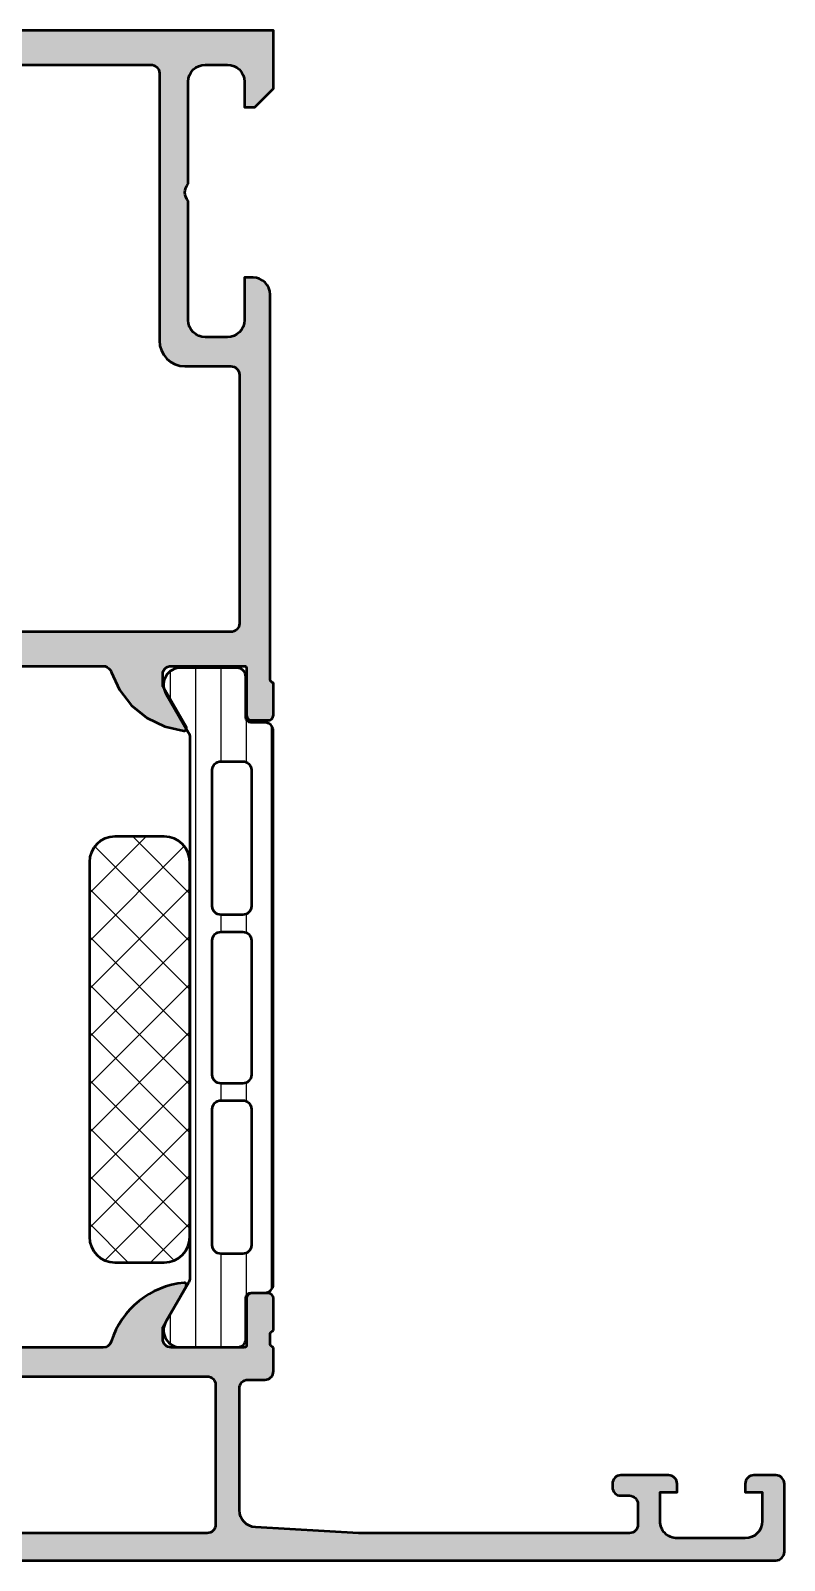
# Model space of a CAD drawing. Extents: x 0 to 94, y 0 to 89.8.
# Drawn here: x 49.7 to 94, y 0 to 89.8 of the extents above; entities that cross this region are included whole.
import ezdxf

# ---------------------------------------------------------------- set-up
doc = ezdxf.new("R2010")
doc.units = 0
for name, color, linetype, lineweight in [('0S-Alu contour', 7, 'Continuous', 50), ('0S-Alu hatch', 252, 'Continuous', 25), ('0S-Plastic contour', 254, 'Continuous', 50), ('0S-Plastic hatch', 253, 'Continuous', 25), ('0S-PT contour', 91, 'Continuous', 50), ('0S-PT hatch', 103, 'Continuous', 25)]:
    doc.layers.add(name, color=color, linetype=linetype, lineweight=lineweight)

# ---------------------------------------------------------------- blocks, each defined once
blk = doc.blocks.new('345230__499C0EAB_F6DE_4C40_AB04_A29BBA3DA29D_')
at = {"layer": '0S-Alu hatch'}
h = blk.add_hatch(color=256, dxfattribs=at)
edge = h.paths.add_edge_path()
edge.add_line((0.5, 0), (93.49998474121092, 0))
edge.add_arc((93.49998838056761, 0.4999963606433101), 0.4999963606565551, 269.999582957409, 360.0004170428646)
edge.add_line((93.99998474121092, 0.5), (93.99998474121092, 4.5))
edge.add_arc((93.49998838056761, 4.500003639356673), 0.4999963606565677, 359.9995829571354, 450.000417042591)
edge.add_line((93.49998474121091, 4.999999999999996), (92.19996643066408, 5))
edge.add_arc((92.19994617572735, 4.50005077034724), 0.4999492300630641, 89.99767871952236, 180.0058184440998)
edge.add_line((91.69999694824217, 4.5), (91.69999694824217, 4))
edge.add_line((91.69999694824217, 4), (92.69999694824219, 4))
edge.add_line((92.69999694824219, 4), (92.69999694824219, 2.300003051757805))
edge.add_ellipse((91.6999537697426, 2.300046230257393), major_axis=(-1.000043179431718, 0), ratio=1, start_angle=90.00247383897192, end_angle=179.9975261609891, ccw=False)
edge.add_line((91.69999694824217, 1.300003051757826), (87.69996643066409, 1.300003051757812))
edge.add_ellipse((87.69994969853455, 2.299955803026494), major_axis=(-0.9999527514086709, 0), ratio=1, start_angle=-0.002707280691993219, end_angle=90.0009587257025, ccw=False)
edge.add_line((86.69999694824217, 2.300003051757818), (86.69999694824217, 4))
edge.add_line((86.69999694824217, 4), (87.69999694824219, 4))
edge.add_line((87.69999694824219, 4), (87.69999694824219, 4.5))
edge.add_arc((87.19994821246819, 4.499951264226006), 0.5000487381489312, 0.0055841639549441, 89.99441583599489)
edge.add_line((87.19999694824217, 4.999999999999993), (84.39997863769533, 5))
edge.add_arc((84.39996483771063, 4.500013799984685), 0.4999862002057592, 89.99841859459399, 180.0015814054484)
edge.add_line((83.89997863769531, 4.5), (83.89997863769531, 4.300003051757812))
edge.add_arc((84.39996575611912, 4.29999017018163), 0.4999871185897568, 179.9985238419079, 270.0014761579276)
edge.add_line((84.39997863769533, 3.800003051757813), (84.89997863769531, 3.800003051757812))
edge.add_ellipse((84.8999758968277, 3.300000310890197), major_axis=(-0.5000027408751279, 0), ratio=1, start_angle=180.0003140784808, end_angle=269.99968592142864, ccw=False)
edge.add_line((85.39997863769533, 3.300003051757811), (85.39997863769531, 2.099998474121106))
edge.add_ellipse((84.89998227705195, 2.099994834764457), major_axis=(-0.4999963606566104, 0), ratio=1, start_angle=89.9995829574155, end_angle=180.0004170428646, ccw=False)
edge.add_line((84.89997863769533, 1.599998474121092), (68.9999771118164, 1.599998474121093))
edge.add_line((68.9999771118164, 1.599998474121093), (62.94294357299803, 1.94611358642578))
edge.add_ellipse((62.99997159810111, 2.944476820800779), major_axis=(-0.9999906716559248, 0), ratio=1, start_angle=-0.0006706298242988851, end_angle=86.73073064798831, ccw=False)
edge.add_line((61.9999809265137, 2.944488525390637), (61.99998092651366, 10.09999847412108))
edge.add_ellipse((62.49998092651367, 10.09999847412108), major_axis=(-0.5000000000000071, 0), ratio=1, start_angle=270, end_angle=360, ccw=False)
edge.add_line((62.49998092651367, 10.59999847412108), (63.49998092651366, 10.59999847412109))
edge.add_arc((63.49998092651367, 11.09999847412109), 0.5000000000000018, 269.9999999999992, 360)
edge.add_line((63.99998092651367, 11.09999847412109), (63.99998092651367, 12.50000000000002))
edge.add_ellipse((64.07881737305671, 12.76752059199315), major_axis=(-0.2788950563274426, 0), ratio=1, start_angle=-1.1645893740953284, end_angle=73.58012358050979, ccw=False)
edge.add_line((63.79997992651365, 12.77318899999152), (63.79997992651366, 13.22678299999149))
edge.add_ellipse((64.07884802215683, 13.23244365946856), major_axis=(-0.2789255417371506, 0), ratio=1, start_angle=-73.57540544464342, end_angle=1.162870072887472, ccw=False)
edge.add_line((63.99998092651365, 13.49998699999149), (63.99998092651366, 15.37999800000002))
edge.add_arc((63.69998092651366, 15.37999800000002), 0.3000000000000043, 0, 90)
edge.add_line((63.69998092651366, 15.67999800000002), (62.72000660747088, 15.67999800000002))
edge.add_arc((62.72000660747088, 15.37999800000001), 0.3000000000000114, 90, 180)
edge.add_line((62.42000660747087, 15.37999800000001), (62.42000660747087, 12.62000000000002))
edge.add_ellipse((62.30000660747084, 12.62000000000002), major_axis=(-0.120000000000033, 0), ratio=1, start_angle=90.00000000000341, end_angle=180, ccw=False)
edge.add_line((62.30000660747084, 12.49999999999999), (57.99998092651367, 12.49999999999999))
edge.add_ellipse((57.99998092651367, 12.99999999999998), major_axis=(-0.4999999999999894, 0), ratio=1, start_angle=0, end_angle=89.9999999999992, ccw=False)
edge.add_line((57.49998092651368, 12.99999999999998), (57.49998092651368, 13.70000000000002))
edge.add_line((57.49998092651368, 13.70000000000002), (58.88147638413602, 16.09282032302754))
edge.add_arc((58.76186114186537, 16.1618802153517), 0.1381197846483009, 329.9999999999977, 455.6225775507892)
edge.add_arc((59.23820416768751, 11.32339113815217), 5.000000000000026, 95.62257755079384, 162.2515836439299)
edge.add_ellipse((53.9999809265137, 12.99999999999996), major_axis=(-0.4999999999999658, 0), ratio=1, start_angle=90.0000000000008, end_angle=162.2515836439312, ccw=False)
edge.add_line((53.99998092651371, 12.5), (39.99999809265137, 12.49999999999999))
edge.add_ellipse((39.99999809265145, 13.00000000000007), major_axis=(-0.5000000000000782, 0), ratio=1, start_angle=17.74841635606151, end_angle=89.99999999999102, ccw=False)
edge.add_arc((34.76177485147764, 11.32339113815226), 4.999999999999928, 17.74841635607091, 84.37742244920712)
edge.add_arc((35.23811787729967, 16.1618802153517), 0.1381197846482954, 84.37742244920489, 209.9999999999984)
edge.add_line((35.11850263502901, 16.09282032302756), (36.49999809265136, 13.70000000000002))
edge.add_line((36.49999809265136, 13.70000000000002), (36.49999809265137, 12.99999999999999))
edge.add_ellipse((35.99999809265137, 12.99999999999999), major_axis=(-0.5, 0), ratio=1, start_angle=90.0000000000008, end_angle=180, ccw=False)
edge.add_line((35.99999809265137, 12.49999999999999), (31.69997241169417, 12.49999999999999))
edge.add_ellipse((31.69997241169417, 12.62), major_axis=(-0.1200000000000045, 0), ratio=1, start_angle=0, end_angle=90, ccw=False)
edge.add_line((31.57997241169416, 12.62), (31.57997241169416, 15.37999799999999))
edge.add_arc((31.27997241169416, 15.37999799999999), 0.3000000000000078, 0, 90.00000000000067)
edge.add_line((31.27997241169415, 15.679998), (30.29999809265137, 15.67999799999999))
edge.add_arc((30.29999809265137, 15.37999799999999), 0.2999999999999971, 90, 180)
edge.add_line((29.99999809265137, 15.37999799999999), (29.99999809265137, 13.49998699999148))
edge.add_ellipse((29.92113099700821, 13.23244365946854), major_axis=(-0.2789255417371511, 0), ratio=1, start_angle=178.8371299271133, end_angle=253.57540544464518, ccw=False)
edge.add_line((30.19999909265138, 13.22678299999148), (30.19999909265137, 12.77318899999148))
edge.add_ellipse((29.92116164610834, 12.7675205919931), major_axis=(-0.27889505632742, 0), ratio=1, start_angle=106.4198764194916, end_angle=181.1645893740976, ccw=False)
edge.add_line((29.99999809265137, 12.5), (29.99999809265137, 11.09999847412109))
edge.add_arc((30.49999809265138, 11.09999847412109), 0.5, 180, 270)
edge.add_line((30.49999809265138, 10.59999847412109), (31.49999809265137, 10.59999847412109))
edge.add_ellipse((31.49999809265137, 10.09999847412109), major_axis=(-0.5000000000000018, 0), ratio=1, start_angle=180, end_angle=270, ccw=False)
edge.add_line((31.99999809265137, 10.09999847412109), (31.99999809265137, 2.944488525390625))
edge.add_ellipse((31.00000742106394, 2.944476820800786), major_axis=(-0.9999906716559287, 0), ratio=1, start_angle=93.26926935200993, end_angle=180.0006706298244, ccw=False)
edge.add_line((31.05703544616699, 1.94611358642578), (25, 1.599998474121093))
edge.add_line((25, 1.599998474121093), (9.100006103515621, 1.599998474121093))
edge.add_ellipse((9.100002464158987, 2.099994834764455), major_axis=(-0.4999963606566064, 0), ratio=1, start_angle=-0.000417042864683026, end_angle=90.0004170425861, ccw=False)
edge.add_line((8.600006103515625, 2.099998474121095), (8.600006103515625, 3.300003051757812))
edge.add_ellipse((9.100008844383236, 3.300000310890203), major_axis=(-0.5000027408751234, 0), ratio=1, start_angle=270.00031407857114, end_angle=359.99968592151924, ccw=False)
edge.add_line((9.100006103515623, 3.800003051757814), (9.600006103515621, 3.800003051757812))
edge.add_arc((9.600018985091804, 4.29999017018163), 0.4999871185897577, 269.9985238420723, 360.0014761580922)
edge.add_line((10.10000610351562, 4.300003051757816), (10.10000610351562, 4.499999999999999))
edge.add_arc((9.600019903500325, 4.500013799984704), 0.4999862002057414, 359.9984185945515, 450.0015814054072)
edge.add_line((9.600006103515629, 5), (6.79998779296875, 5))
edge.add_arc((6.800036528742742, 4.499951264226007), 0.5000487381489375, 90.00558416400727, 179.994415836045)
edge.add_line((6.299987792968749, 4.499999999999999), (6.29998779296875, 4))
edge.add_line((6.29998779296875, 4), (7.29998779296875, 4))
edge.add_line((7.29998779296875, 4), (7.299987792968751, 2.300003051757813))
edge.add_ellipse((6.300035042676397, 2.299955803026451), major_axis=(-0.9999527514086279, 0), ratio=1, start_angle=89.99904127429778, end_angle=180.0027072806921, ccw=False)
edge.add_line((6.300018310546877, 1.300003051757812), (2.29998779296875, 1.300003051757812))
edge.add_ellipse((2.300030971468326, 2.300046230257389), major_axis=(-1.000043179431727, 0), ratio=1, start_angle=0.00247383901108833, end_angle=89.99752616102683, ccw=False)
edge.add_line((1.29998779296875, 2.300003051757812), (1.29998779296875, 4))
edge.add_line((1.29998779296875, 4), (2.29998779296875, 4))
edge.add_line((2.29998779296875, 4), (2.29998779296875, 4.500000000000001))
edge.add_arc((1.80003856548356, 4.500050770347224), 0.4999492300630798, 359.9941815559002, 450.0023212804759)
edge.add_line((1.800018310546875, 5), (0.5000000000000014, 5))
edge.add_arc((0.4999963606433605, 4.500003639356639), 0.4999963606566059, 89.99958295741315, 180.0004170428646)
edge.add_line((-3e-16, 4.5), (0, 0.5))
edge.add_arc((0.4999963606433596, 0.4999963606433596), 0.4999963606566047, 179.9995829571354, 270.0004170425868)
edge = h.paths.add_edge_path()
edge.add_ellipse((33.89999389648437, 2.100006103515625), major_axis=(-0.5, 0), ratio=1, start_angle=0, end_angle=90, ccw=False)
edge.add_line((33.39999389648437, 2.100006103515625), (33.39999389648437, 10.29999542236328))
edge.add_ellipse((33.89999389648437, 10.29999542236328), major_axis=(-0.5, 0), ratio=1, start_angle=270, end_angle=360, ccw=False)
edge.add_line((33.89999389648437, 10.79999542236328), (60.0999870300293, 10.79999542236328))
edge.add_ellipse((60.0999870300293, 10.29999542236328), major_axis=(-0.5, 0), ratio=1, start_angle=180, end_angle=270, ccw=False)
edge.add_line((60.59998703002929, 10.29999542236328), (60.59998703002929, 2.100006103515625))
edge.add_ellipse((60.0999870300293, 2.100006103515625), major_axis=(-0.5, 0), ratio=1, start_angle=90, end_angle=180, ccw=False)
edge.add_line((60.0999870300293, 1.600006103515625), (33.89999389648437, 1.600006103515625))
at = {"layer": '0S-Alu contour', "color": 7}
for points in [[(29.99999809265137, 15.37999799999999), (29.99999809265137, 13.49998699999148)], [(31.27997241169415, 15.679998), (30.29999809265137, 15.67999799999999)], [(31.57997241169416, 12.62), (31.57997241169416, 15.37999799999999)], [(35.11850263502901, 16.09282032302756), (36.49999809265136, 13.70000000000002), (36.49999809265137, 12.99999999999999)], [(57.49998092651368, 12.99999999999998), (57.49998092651368, 13.70000000000002), (58.88147638413602, 16.09282032302754)], [(62.42000660747087, 15.37999800000001), (62.42000660747087, 12.62000000000002)], [(63.69998092651366, 15.67999800000002), (62.72000660747088, 15.67999800000002)], [(63.99998092651365, 13.49998699999149), (63.99998092651366, 15.37999800000002)], [(30.19999909265138, 13.22678299999148), (30.19999909265137, 12.77318899999148)], [(63.79997992651365, 12.77318899999152), (63.79997992651366, 13.22678299999149)], [(29.99999809265137, 12.5), (29.99999809265137, 11.09999847412109)], [(35.99999809265137, 12.49999999999999), (31.69997241169417, 12.49999999999999)], [(53.99998092651371, 12.5), (39.99999809265137, 12.49999999999999)], [(62.30000660747084, 12.49999999999999), (57.99998092651367, 12.49999999999999)], [(63.99998092651367, 11.09999847412109), (63.99998092651367, 12.50000000000002)], [(33.89999389648437, 10.79999542236328), (60.0999870300293, 10.79999542236328)], [(30.49999809265138, 10.59999847412109), (31.49999809265137, 10.59999847412109)], [(31.99999809265137, 10.09999847412109), (31.99999809265137, 2.944488525390625)], [(33.39999389648437, 2.100006103515625), (33.39999389648437, 10.29999542236328)], [(60.59998703002929, 10.29999542236328), (60.59998703002929, 2.100006103515625)], [(61.9999809265137, 2.944488525390637), (61.99998092651366, 10.09999847412108)], [(62.49998092651367, 10.59999847412108), (63.49998092651366, 10.59999847412109)], [(-3e-16, 4.5), (0, 0.5)], [(1.800018310546875, 5), (0.5000000000000014, 5)], [(1.29998779296875, 2.300003051757812), (1.29998779296875, 4), (2.29998779296875, 4), (2.29998779296875, 4.500000000000001)], [(6.299987792968749, 4.499999999999999), (6.29998779296875, 4), (7.29998779296875, 4), (7.299987792968751, 2.300003051757813)], [(9.600006103515629, 5), (6.79998779296875, 5)], [(10.10000610351562, 4.300003051757816), (10.10000610351562, 4.499999999999999)], [(83.89997863769531, 4.5), (83.89997863769531, 4.300003051757812)], [(87.19999694824217, 4.999999999999993), (84.39997863769533, 5)], [(86.69999694824217, 2.300003051757818), (86.69999694824217, 4), (87.69999694824219, 4), (87.69999694824219, 4.5)], [(91.69999694824217, 4.5), (91.69999694824217, 4), (92.69999694824219, 4), (92.69999694824219, 2.300003051757805)], [(93.49998474121091, 4.999999999999996), (92.19996643066408, 5)], [(93.99998474121092, 0.5), (93.99998474121092, 4.5)], [(9.100006103515623, 3.800003051757814), (9.600006103515621, 3.800003051757812)], [(84.39997863769533, 3.800003051757813), (84.89997863769531, 3.800003051757812)], [(8.600006103515625, 2.099998474121095), (8.600006103515625, 3.300003051757812)], [(85.39997863769533, 3.300003051757811), (85.39997863769531, 2.099998474121106)], [(31.05703544616699, 1.94611358642578), (25, 1.599998474121093), (9.100006103515621, 1.599998474121093)], [(84.89997863769533, 1.599998474121092), (68.9999771118164, 1.599998474121093), (62.94294357299803, 1.94611358642578)], [(6.300018310546877, 1.300003051757812), (2.29998779296875, 1.300003051757812)], [(60.0999870300293, 1.600006103515625), (33.89999389648437, 1.600006103515625)], [(91.69999694824217, 1.300003051757826), (87.69996643066409, 1.300003051757812)], [(0.5, 0), (93.49998474121092, 0)]]:
    blk.add_lwpolyline(points, dxfattribs=at)
for centre, radius, start, end in [((35.23811787729967, 16.1618802153517), 0.1381197846482954, 84.37742244920489, 209.9999999999984), ((34.76177485147764, 11.32339113815226), 4.999999999999928, 17.74841635607091, 84.37742244920712), ((59.23820416768751, 11.32339113815217), 5.000000000000026, 95.62257755079384, 162.2515836439299), ((58.76186114186537, 16.1618802153517), 0.1381197846483009, 329.9999999999977, 95.62257755078927), ((30.29999809265137, 15.37999799999999), 0.2999999999999971, 90, 180), ((31.27997241169416, 15.37999799999999), 0.3000000000000078, 0, 90.00000000000067), ((62.72000660747088, 15.37999800000001), 0.3000000000000114, 90, 180), ((63.69998092651366, 15.37999800000002), 0.3000000000000043, 0, 90), ((30.49999809265138, 11.09999847412109), 0.5, 180, 270), ((63.49998092651367, 11.09999847412109), 0.5000000000000018, 269.9999999999992, 0), ((0.4999963606433605, 4.500003639356639), 0.4999963606566059, 89.99958295741315, 180.0004170428646), ((1.80003856548356, 4.500050770347224), 0.4999492300630798, 359.9941815559002, 90.0023212804759), ((6.800036528742742, 4.499951264226007), 0.5000487381489375, 90.00558416400727, 179.994415836045), ((9.600019903500325, 4.500013799984704), 0.4999862002057414, 359.9984185945515, 90.00158140540722), ((84.39996483771063, 4.500013799984685), 0.4999862002057592, 89.99841859459399, 180.0015814054484), ((87.19994821246819, 4.499951264226006), 0.5000487381489312, 0.0055841639549441, 89.99441583599489), ((92.19994617572735, 4.50005077034724), 0.4999492300630641, 89.99767871952236, 180.0058184440998), ((93.49998838056761, 4.500003639356673), 0.4999963606565677, 359.9995829571354, 90.00041704259102), ((9.600018985091804, 4.29999017018163), 0.4999871185897577, 269.9985238420723, 0.0014761580921441), ((84.39996575611912, 4.29999017018163), 0.4999871185897568, 179.9985238419079, 270.0014761579276), ((0.4999963606433596, 0.4999963606433596), 0.4999963606566047, 179.9995829571354, 270.0004170425868), ((93.49998838056761, 0.4999963606433101), 0.4999963606565551, 269.999582957409, 0.0004170428646345)]:
    blk.add_arc(centre, radius, start, end, dxfattribs=at)
at = {"layer": '0S-Alu contour', "color": 7, "extrusion": (0, 0, -1)}
for centre, radius, start, end in [((-29.92113099700821, 13.23244365946854), 0.2789255417371511, 106.4245945553548, 181.1628700728868), ((-64.07884802215683, 13.23244365946856), 0.2789255417371506, 358.8371299271125, 73.57540544464355), ((-29.92116164610834, 12.7675205919931), 0.27889505632742, 178.8354106259024, 253.5801235805084), ((-31.69997241169417, 12.62), 0.1200000000000045, 270, 0), ((-35.99999809265137, 12.99999999999999), 0.5, 180, 269.9999999999992), ((-39.99999809265145, 13.00000000000007), 0.5000000000000782, 270.000000000009, 342.2515836439385), ((-53.9999809265137, 12.99999999999996), 0.4999999999999658, 197.7484163560689, 269.9999999999992), ((-57.99998092651367, 12.99999999999998), 0.4999999999999894, 270.0000000000008, 0), ((-62.30000660747084, 12.62000000000002), 0.120000000000033, 180, 269.9999999999966), ((-64.07881737305671, 12.76752059199315), 0.2788950563274426, 286.4198764194902, 1.164589374095359), ((-33.89999389648437, 10.29999542236328), 0.5, 0, 90), ((-60.0999870300293, 10.29999542236328), 0.5, 90, 180), ((-31.49999809265137, 10.09999847412109), 0.5000000000000018, 90, 180), ((-62.49998092651367, 10.09999847412108), 0.5000000000000071, 0, 90), ((-9.100008844383236, 3.300000310890203), 0.5000027408751234, 0.0003140784807261, 89.99968592142883), ((-84.8999758968277, 3.300000310890197), 0.5000027408751279, 90.00031407857134, 179.9996859215192), ((-31.00000742106394, 2.944476820800786), 0.9999906716559289, 179.9993293701756, 266.7307306479901), ((-62.99997159810111, 2.944476820800779), 0.9999906716559248, 273.2692693520117, 0.000670629824406), ((-2.300030971468326, 2.300046230257389), 1.000043179431727, 270.0024738389732, 359.9975261609889), ((-6.300035042676397, 2.299955803026451), 0.9999527514086279, 179.9972927193079, 270.0009587257022), ((-9.100002464158987, 2.099994834764455), 0.4999963606566064, 269.9995829574139, 0.0004170428646345), ((-33.89999389648437, 2.100006103515625), 0.5, 270, 0), ((-60.0999870300293, 2.100006103515625), 0.5, 180, 270), ((-84.89998227705195, 2.099994834764457), 0.4999963606566104, 179.9995829571354, 270.0004170425845), ((-87.69994969853455, 2.299955803026494), 0.9999527514086709, 269.9990412742975, 0.002707280692036), ((-91.6999537697426, 2.300046230257393), 1.000043179431718, 180.002473839011, 269.9975261610281)]:
    blk.add_arc(centre, radius, start, end, dxfattribs=at)
blk = doc.blocks.new('430160__ACE05F81_3353_4C4A_BD47_D565F4F37B39_')
at = {"layer": '0S-Alu hatch'}
h = blk.add_hatch(color=256, dxfattribs=at)
edge = h.paths.add_edge_path()
edge.add_line((29.9999898033823, 89.80000000000003), (29.9999898033823, 86.39999999998673))
edge.add_line((29.9999898033823, 86.39999999998673), (31.09998980338221, 85.29999999998682))
edge.add_line((31.09998980338221, 85.29999999998682), (31.69998980338212, 85.29999999998682))
edge.add_line((31.69998980338212, 85.29999999998682), (31.69998980338212, 86.79999999998682))
edge.add_ellipse((32.69998980338212, 86.79999999998682), major_axis=(-1, 0), ratio=1, start_angle=270, end_angle=360, ccw=False)
edge.add_line((32.69998980338212, 87.79999999998682), (33.99998980338207, 87.79999999998682))
edge.add_ellipse((33.9999898033822, 86.79999999998671), major_axis=(-1.000000000000113, 0), ratio=1, start_angle=180, end_angle=270.00000000000693, ccw=False)
edge.add_line((34.99998980338231, 86.79999999998671), (34.9999898033823, 80.79999999998682))
edge.add_ellipse((34.47498980338234, 80.29999999998682), major_axis=(-0.7249999999999682, 0), ratio=1, start_angle=136.3971810272941, end_angle=223.602818972706, ccw=False)
edge.add_line((34.9999898033823, 79.79999999998682), (34.9999898033823, 72.79999999998682))
edge.add_ellipse((33.99998980338231, 72.79999999998682), major_axis=(-0.9999999999999928, 0), ratio=1, start_angle=89.9999999999996, end_angle=180, ccw=False)
edge.add_line((33.9999898033823, 71.79999999998682), (32.69998980338212, 71.7999999999866))
edge.add_ellipse((32.69998980338223, 72.79999999998671), major_axis=(-1.000000000000113, 0), ratio=1, start_angle=0, end_angle=89.99999999999352, ccw=False)
edge.add_line((31.69998980338212, 72.79999999998671), (31.69998980338212, 75.29999999998682))
edge.add_line((31.69998980338212, 75.29999999998682), (31.19998980338212, 75.29999999998682))
edge.add_arc((31.19998980338211, 74.29999999998682), 1, 89.9999999999998, 180)
edge.add_line((30.19998980338212, 74.29999999998682), (30.1999862243488, 51.77356178376705))
edge.add_line((30.1999862243488, 51.77356178376705), (30.19200994222276, 51.70143998374443))
edge.add_line((30.19200994222276, 51.70143998374443), (30.16570071954609, 51.63381602410756))
edge.add_line((30.16570071954609, 51.63381602410756), (30.12283906569818, 51.57526644046584))
edge.add_line((30.12283906569818, 51.57526644046584), (30.06632569643832, 51.52975364874897))
edge.add_line((30.06632569643832, 51.52975364874897), (29.99998522434887, 51.50035778376697))
edge.add_line((29.99998522434887, 51.50035778376697), (29.99998522434864, 49.62034678375973))
edge.add_line((29.99998522434864, 49.62034678375973), (30.00750685069422, 49.55359050357175))
edge.add_line((30.00750685069422, 49.55359050357175), (30.02969456397775, 49.4901816620227))
edge.add_line((30.02969456397775, 49.4901816620227), (30.06543577960818, 49.43329984320008))
edge.add_line((30.06543577960818, 49.43329984320008), (30.11293828379147, 49.38579733901727))
edge.add_line((30.11293828379147, 49.38579733901727), (30.1698201026127, 49.35005612338774))
edge.add_line((30.1698201026127, 49.35005612338774), (30.23322894416358, 49.32786841010329))
edge.add_line((30.23322894416358, 49.32786841010329), (30.29998522434968, 49.32034678375796))
edge.add_line((30.29998522434968, 49.32034678375796), (31.27995954339257, 49.32034678375841))
edge.add_line((31.27995954339257, 49.32034678375841), (31.35760525692199, 49.33056903587115))
edge.add_line((31.35760525692199, 49.33056903587115), (31.42995954339133, 49.36053916262246))
edge.add_line((31.42995954339133, 49.36053916262246), (31.49209157774728, 49.40821474940186))
edge.add_line((31.49209157774728, 49.40821474940186), (31.53976716452624, 49.47034678375759))
edge.add_line((31.53976716452624, 49.47034678375759), (31.56973729127801, 49.54270107022786))
edge.add_line((31.56973729127801, 49.54270107022786), (31.57995954339165, 49.6203467837586))
edge.add_line((31.57995954339165, 49.6203467837586), (31.57995954339165, 52.38034478375791))
edge.add_line((31.57995954339165, 52.38034478375791), (31.58404922953562, 52.41140131638213))
edge.add_line((31.58404922953562, 52.41140131638213), (31.59603684493847, 52.44034144126772))
edge.add_line((31.59603684493847, 52.44034144126772), (31.61510561212096, 52.46519331985929))
edge.add_line((31.61510561212096, 52.46519331985929), (31.63995627855937, 52.48426366670903))
edge.add_line((31.63995627855937, 52.48426366670903), (31.66889564139524, 52.49625312166178))
edge.add_line((31.66889564139524, 52.49625312166178), (31.69995191399745, 52.50034478190105))
edge.add_line((31.69995191399745, 52.50034478190105), (35.9999699668986, 52.50034478375802))
edge.add_line((35.9999699668986, 52.50034478375802), (36.11123354408527, 52.48781440719815))
edge.add_line((36.11123354408527, 52.48781440719815), (36.21691867576762, 52.45083810551252))
edge.add_line((36.21691867576762, 52.45083810551252), (36.31172515039339, 52.39127027598901))
edge.add_line((36.31172515039339, 52.39127027598901), (36.3908983315803, 52.31209830288028))
edge.add_line((36.3908983315803, 52.31209830288028), (36.45046760772927, 52.21729273719985))
edge.add_line((36.45046760772927, 52.21729273719985), (36.48744552203905, 52.11160816974326))
edge.add_line((36.48744552203905, 52.11160816974326), (36.49997759634609, 52.00034478376849))
edge.add_line((36.49997759634609, 52.00034478376849), (36.49997759634678, 51.30034783551538))
edge.add_line((36.49997759634678, 51.30034783551538), (35.11173296744007, 48.89582207868014))
edge.add_line((35.11173296744007, 48.89582207868014), (35.10140380295413, 48.86112287488483))
edge.add_line((35.10140380295413, 48.86112287488483), (35.10038288303761, 48.82493331692241))
edge.add_line((35.10038288303761, 48.82493331692241), (35.108739423976, 48.78970698292961))
edge.add_line((35.108739423976, 48.78970698292961), (35.12590686935712, 48.75783214642889))
edge.add_line((35.12590686935712, 48.75783214642889), (35.15072130143543, 48.73146985624773))
edge.add_line((35.15072130143543, 48.73146985624773), (35.18150035238504, 48.71240742183523))
edge.add_line((35.18150035238504, 48.71240742183523), (35.2161572653911, 48.70193723732405))
edge.add_line((35.2161572653911, 48.70193723732405), (35.25234237252224, 48.70076915984465))
edge.add_line((35.25234237252224, 48.70076915984465), (36.38591384641746, 48.94780356463798))
edge.add_line((36.38591384641746, 48.94780356463798), (37.43203570274435, 49.44944023125846))
edge.add_line((37.43203570274435, 49.44944023125846), (38.3343843104415, 50.17867083522993))
edge.add_line((38.3343843104415, 50.17867083522993), (39.04437684929624, 51.09623330087018))
edge.add_line((39.04437684929624, 51.09623330087018), (39.52378702896714, 52.15272568759339))
edge.add_line((39.52378702896714, 52.15272568759339), (39.57687976065314, 52.26673914195544))
edge.add_line((39.57687976065314, 52.26673914195544), (39.65674319729967, 52.36389745307654))
edge.add_line((39.65674319729967, 52.36389745307654), (39.75832454290756, 52.43805361369005))
edge.add_line((39.75832454290756, 52.43805361369005), (39.8751969538819, 52.48451591546157))
edge.add_line((39.8751969538819, 52.48451591546157), (39.99997817985395, 52.50034630964184))
edge.add_line((39.99997817985395, 52.50034630964184), (54.00000753042902, 52.50034630964252))
edge.add_line((54.00000753042902, 52.50034630964252), (54.12478875639751, 52.48451591546246))
edge.add_line((54.12478875639751, 52.48451591546246), (54.24166116737025, 52.43805361369119))
edge.add_line((54.24166116737025, 52.43805361369119), (54.34324251298018, 52.36389745307636))
edge.add_line((54.34324251298018, 52.36389745307636), (54.42310594962648, 52.26673914195591))
edge.add_line((54.42310594962648, 52.26673914195591), (54.47619868132846, 52.15272568758347))
edge.add_line((54.47619868132846, 52.15272568758347), (54.95560886098293, 51.09623330087017))
edge.add_line((54.95560886098293, 51.09623330087017), (55.66560139983747, 50.17867083523061))
edge.add_line((55.66560139983747, 50.17867083523061), (56.56795000753485, 49.44944023125913))
edge.add_line((56.56795000753485, 49.44944023125913), (57.61407186386104, 48.9478035646389))
edge.add_line((57.61407186386104, 48.9478035646389), (58.74764333775718, 48.70076915984511))
edge.add_line((58.74764333775718, 48.70076915984511), (58.78382844488692, 48.70193723732474))
edge.add_line((58.78382844488692, 48.70193723732474), (58.81848535789529, 48.71240742183616))
edge.add_line((58.81848535789529, 48.71240742183616), (58.84926440884328, 48.73146985624773))
edge.add_line((58.84926440884328, 48.73146985624773), (58.87407884092251, 48.75783214642934))
edge.add_line((58.87407884092251, 48.75783214642934), (58.89124628630295, 48.78970698293144))
edge.add_line((58.89124628630295, 48.78970698293144), (58.89960282724181, 48.82493331692376))
edge.add_line((58.89960282724181, 48.82493331692376), (58.89858190732527, 48.8611228748855))
edge.add_line((58.89858190732527, 48.8611228748855), (58.88825274283956, 48.89582207867924))
edge.add_line((58.88825274283956, 48.89582207867924), (57.50000811393308, 51.30034783551538))
edge.add_line((57.50000811393308, 51.30034783551538), (57.50000811393332, 52.00034478376942))
edge.add_line((57.50000811393332, 52.00034478376942), (57.51254018824082, 52.11160816974373))
edge.add_line((57.51254018824082, 52.11160816974373), (57.54951810255034, 52.21729273720232))
edge.add_line((57.54951810255034, 52.21729273720232), (57.60908737869911, 52.31209830288144))
edge.add_line((57.60908737869911, 52.31209830288144), (57.68826055988555, 52.391270275989))
edge.add_line((57.68826055988555, 52.391270275989), (57.78306703451131, 52.4508381055132))
edge.add_line((57.78306703451131, 52.4508381055132), (57.8887521661943, 52.48781440719815))
edge.add_line((57.8887521661943, 52.48781440719815), (58.00001574338217, 52.50034478375871))
edge.add_line((58.00001574338217, 52.50034478375871), (62.30003379628258, 52.50034478190176))
edge.add_line((62.30003379628258, 52.50034478190176), (62.33109006888231, 52.49625312166291))
edge.add_line((62.33109006888231, 52.49625312166291), (62.36002943171889, 52.48426366670994))
edge.add_line((62.36002943171889, 52.48426366670994), (62.38488009815845, 52.46519331986088))
edge.add_line((62.38488009815845, 52.46519331986088), (62.40394886534025, 52.44034144126818))
edge.add_line((62.40394886534025, 52.44034144126818), (62.41593648074355, 52.41140131638395))
edge.add_line((62.41593648074355, 52.41140131638395), (62.42002616688775, 52.38034478375722))
edge.add_line((62.42002616688775, 52.38034478375722), (62.42002616688776, 49.62034678375899))
edge.add_line((62.42002616688776, 49.62034678375899), (62.43024841900094, 49.54270107022717))
edge.add_line((62.43024841900094, 49.54270107022717), (62.46021854575226, 49.4703467837585))
edge.add_line((62.46021854575226, 49.4703467837585), (62.5078941325319, 49.40821474940322))
edge.add_line((62.5078941325319, 49.40821474940322), (62.57002616688831, 49.36053916262335))
edge.add_line((62.57002616688831, 49.36053916262335), (62.6423804533563, 49.33056903587205))
edge.add_line((62.6423804533563, 49.33056903587205), (62.72002616688745, 49.32034678375887))
edge.add_line((62.72002616688745, 49.32034678375887), (63.70000048593241, 49.32034678375886))
edge.add_line((63.70000048593241, 49.32034678375886), (63.76675676611765, 49.32786841010422))
edge.add_line((63.76675676611765, 49.32786841010422), (63.83016560766577, 49.35005612338819))
edge.add_line((63.83016560766577, 49.35005612338819), (63.88704742648886, 49.38579733901864))
edge.add_line((63.88704742648886, 49.38579733901864), (63.93454993067033, 49.43329984320076))
edge.add_line((63.93454993067033, 49.43329984320076), (63.97029114630165, 49.49018166202384))
edge.add_line((63.97029114630165, 49.49018166202384), (63.99247885958472, 49.5535905035711))
edge.add_line((63.99247885958472, 49.5535905035711), (64.00000048593077, 49.62034678375902))
edge.add_line((64.00000048593077, 49.62034678375902), (64.00000048593054, 51.50035778376743))
edge.add_line((64.00000048593054, 51.50035778376743), (63.93366001384109, 51.52975364874944))
edge.add_line((63.93366001384109, 51.52975364874944), (63.87714664458078, 51.57526644046562))
edge.add_line((63.87714664458078, 51.57526644046562), (63.83428499073353, 51.63381602410712))
edge.add_line((63.83428499073353, 51.63381602410712), (63.80797576805641, 51.70143998374489))
edge.add_line((63.80797576805641, 51.70143998374489), (63.7999994859306, 51.77356178376683))
edge.add_line((63.7999994859306, 51.77356178376683), (63.79999590689365, 74.29999999998682))
edge.add_arc((62.79999590689376, 74.29999999998694), 0.9999999999998863, 0, 89.99999999999349)
edge.add_line((62.79999590689388, 75.29999999998682), (62.29999590689388, 75.29999999998682))
edge.add_line((62.29999590689388, 75.29999999998682), (62.29999590689388, 72.79999999998682))
edge.add_ellipse((61.29999590689387, 72.79999999998682), major_axis=(-1, 0), ratio=1, start_angle=90.0000000000004, end_angle=180, ccw=False)
edge.add_line((61.29999590689388, 71.79999999998682), (59.99999590689393, 71.79999999998682))
edge.add_ellipse((59.99999590689403, 72.79999999998692), major_axis=(-1.000000000000113, 0), ratio=1, start_angle=0, end_angle=89.99999999999392, ccw=False)
edge.add_line((58.99999590689392, 72.79999999998692), (58.99999590689392, 79.79999999998682))
edge.add_ellipse((59.52499590689388, 80.29999999998682), major_axis=(-0.7249999999999682, 0), ratio=1, start_angle=-43.60281897270602, end_angle=43.602818972706075, ccw=False)
edge.add_line((58.99999590689392, 80.79999999998682), (58.99999590689392, 86.79999999998682))
edge.add_ellipse((59.99999590689392, 86.79999999998682), major_axis=(-1, 0), ratio=1, start_angle=270, end_angle=360, ccw=False)
edge.add_line((59.99999590689392, 87.79999999998682), (61.29999590689388, 87.79999999998682))
edge.add_ellipse((61.29999590689386, 86.79999999998682), major_axis=(-1, 0), ratio=1, start_angle=180, end_angle=269.9999999999992, ccw=False)
edge.add_line((62.29999590689387, 86.79999999998682), (62.29999590689388, 85.29999999998682))
edge.add_line((62.29999590689388, 85.29999999998682), (62.89999590689401, 85.29999999998682))
edge.add_line((62.89999590689401, 85.29999999998682), (63.99999590689392, 86.39999999998673))
edge.add_line((63.99999590689392, 86.39999999998673), (63.99998921578278, 89.80000000000003))
edge.add_line((63.99998921578278, 89.80000000000003), (29.9999898033823, 89.80000000000003))
edge = h.paths.add_edge_path()
edge.add_ellipse((37.19998522574575, 87.3000030517446), major_axis=(-0.5000000000000853, 0), ratio=1, start_angle=270.000000000009, end_angle=360, ccw=False)
edge.add_line((37.19998522574567, 87.80000305174468), (56.80000048453054, 87.80000305174468))
edge.add_ellipse((56.80000048453053, 87.30000305174467), major_axis=(-0.5000000000000142, 0), ratio=1, start_angle=180, end_angle=269.9999999999992, ccw=False)
edge.add_line((57.30000048453055, 87.3000030517447), (57.30000048453054, 71.5999954223501))
edge.add_arc((58.80000048453055, 71.5999954223501), 1.500000000000007, 180, 269.9999999999997)
edge.add_line((58.80000048453054, 70.0999954223501), (61.50000048080917, 70.0999954223501))
edge.add_ellipse((61.5000004808092, 69.59999542235013), major_axis=(-0.4999999999999716, 0), ratio=1, start_angle=180, end_angle=270.00000000000324, ccw=False)
edge.add_line((62.00000048080917, 69.5999954224406), (62.00000048436994, 55.00136369916891))
edge.add_ellipse((61.50000048441866, 55.00136369916891), major_axis=(-0.4999999999512781, 0), ratio=1, start_angle=90.00200304467069, end_angle=180, ccw=False)
edge.add_line((61.50001796428094, 54.50136369952318), (32.49999945856622, 54.50034986686571))
edge.add_ellipse((32.49998166909747, 55.00034630990494), major_axis=(-0.4999964433557113, 0), ratio=1, start_angle=0, end_angle=90.00203853746018, ccw=False)
edge.add_line((31.99998522574176, 55.0003463099954), (31.99998522946706, 69.59999542233197))
edge.add_ellipse((32.49998522948519, 69.59999542233197), major_axis=(-0.500000000018133, 0), ratio=1, start_angle=269.9999999999943, end_angle=360, ccw=False)
edge.add_line((32.49998522948524, 70.0999954223501), (35.19998522574841, 70.0999954223501))
edge.add_arc((35.19998522574857, 71.59999542234993), 1.499999999999829, 269.9999999999938, 360)
edge.add_line((36.6999852257484, 71.5999954223501), (36.69998522574566, 87.3000030517446))
at = {"layer": '0S-Alu contour', "color": 7}
for points in [[(29.9999898033823, 89.80000000000003), (29.9999898033823, 86.39999999998673), (31.09998980338221, 85.29999999998682), (31.69998980338212, 85.29999999998682), (31.69998980338212, 86.79999999998682)], [(62.29999590689387, 86.79999999998682), (62.29999590689388, 85.29999999998682), (62.89999590689401, 85.29999999998682), (63.99999590689392, 86.39999999998673), (63.99998921578278, 89.80000000000003), (29.9999898033823, 89.80000000000003)], [(32.69998980338212, 87.79999999998682), (33.99998980338207, 87.79999999998682)], [(36.6999852257484, 71.5999954223501), (36.69998522574566, 87.3000030517446)], [(37.19998522574567, 87.80000305174468), (56.80000048453054, 87.80000305174468)], [(57.30000048453055, 87.3000030517447), (57.30000048453054, 71.5999954223501)], [(59.99999590689392, 87.79999999998682), (61.29999590689388, 87.79999999998682)], [(34.99998980338231, 86.79999999998671), (34.9999898033823, 80.79999999998682)], [(58.99999590689392, 80.79999999998682), (58.99999590689392, 86.79999999998682)], [(34.9999898033823, 79.79999999998682), (34.9999898033823, 72.79999999998682)], [(58.99999590689392, 72.79999999998692), (58.99999590689392, 79.79999999998682)], [(31.69998980338212, 72.79999999998671), (31.69998980338212, 75.29999999998682), (31.19998980338212, 75.29999999998682)], [(62.79999590689388, 75.29999999998682), (62.29999590689388, 75.29999999998682), (62.29999590689388, 72.79999999998682)], [(30.19998980338212, 74.29999999998682), (30.1999862243488, 51.77356178376705), (30.19200994222276, 51.70143998374443), (30.16570071954609, 51.63381602410756), (30.12283906569818, 51.57526644046584), (30.06632569643832, 51.52975364874897), (29.99998522434887, 51.50035778376697), (29.99998522434864, 49.62034678375973), (30.00750685069422, 49.55359050357175), (30.02969456397775, 49.4901816620227), (30.06543577960818, 49.43329984320008), (30.11293828379147, 49.38579733901727), (30.1698201026127, 49.35005612338774), (30.23322894416358, 49.32786841010329), (30.29998522434968, 49.32034678375796), (31.27995954339257, 49.32034678375841), (31.35760525692199, 49.33056903587115), (31.42995954339133, 49.36053916262246), (31.49209157774728, 49.40821474940186), (31.53976716452624, 49.47034678375759), (31.56973729127801, 49.54270107022786), (31.57995954339165, 49.6203467837586), (31.57995954339165, 52.38034478375791), (31.58404922953562, 52.41140131638213), (31.59603684493847, 52.44034144126772), (31.61510561212096, 52.46519331985929), (31.63995627855937, 52.48426366670903), (31.66889564139524, 52.49625312166178), (31.69995191399745, 52.50034478190105), (35.9999699668986, 52.50034478375802), (36.11123354408527, 52.48781440719815), (36.21691867576762, 52.45083810551252), (36.31172515039339, 52.39127027598901), (36.3908983315803, 52.31209830288028), (36.45046760772927, 52.21729273719985), (36.48744552203905, 52.11160816974326), (36.49997759634609, 52.00034478376849), (36.49997759634678, 51.30034783551538), (35.11173296744007, 48.89582207868014), (35.10140380295413, 48.86112287488483), (35.10038288303761, 48.82493331692241), (35.108739423976, 48.78970698292961), (35.12590686935712, 48.75783214642889), (35.15072130143543, 48.73146985624773), (35.18150035238504, 48.71240742183523), (35.2161572653911, 48.70193723732405), (35.25234237252224, 48.70076915984465), (36.38591384641746, 48.94780356463798), (37.43203570274435, 49.44944023125846), (38.3343843104415, 50.17867083522993), (39.04437684929624, 51.09623330087018), (39.52378702896714, 52.15272568759339), (39.57687976065314, 52.26673914195544), (39.65674319729967, 52.36389745307654), (39.75832454290756, 52.43805361369005), (39.8751969538819, 52.48451591546157), (39.99997817985395, 52.50034630964184), (54.00000753042902, 52.50034630964252), (54.12478875639751, 52.48451591546246), (54.24166116737025, 52.43805361369119), (54.34324251298018, 52.36389745307636), (54.42310594962648, 52.26673914195591), (54.47619868132846, 52.15272568758347), (54.95560886098293, 51.09623330087017), (55.66560139983747, 50.17867083523061), (56.56795000753485, 49.44944023125913), (57.61407186386104, 48.9478035646389), (58.74764333775718, 48.70076915984511), (58.78382844488692, 48.70193723732474), (58.81848535789529, 48.71240742183616), (58.84926440884328, 48.73146985624773), (58.87407884092251, 48.75783214642934), (58.89124628630295, 48.78970698293144), (58.89960282724181, 48.82493331692376), (58.89858190732527, 48.8611228748855), (58.88825274283956, 48.89582207867924), (57.50000811393308, 51.30034783551538), (57.50000811393332, 52.00034478376942), (57.51254018824082, 52.11160816974373), (57.54951810255034, 52.21729273720232), (57.60908737869911, 52.31209830288144), (57.68826055988555, 52.391270275989), (57.78306703451131, 52.4508381055132), (57.8887521661943, 52.48781440719815), (58.00001574338217, 52.50034478375871), (62.30003379628258, 52.50034478190176), (62.33109006888231, 52.49625312166291), (62.36002943171889, 52.48426366670994), (62.38488009815845, 52.46519331986088), (62.40394886534025, 52.44034144126818), (62.41593648074355, 52.41140131638395), (62.42002616688775, 52.38034478375722), (62.42002616688776, 49.62034678375899), (62.43024841900094, 49.54270107022717), (62.46021854575226, 49.4703467837585), (62.5078941325319, 49.40821474940322), (62.57002616688831, 49.36053916262335), (62.6423804533563, 49.33056903587205), (62.72002616688745, 49.32034678375887), (63.70000048593241, 49.32034678375886), (63.76675676611765, 49.32786841010422), (63.83016560766577, 49.35005612338819), (63.88704742648886, 49.38579733901864), (63.93454993067033, 49.43329984320076), (63.97029114630165, 49.49018166202384), (63.99247885958472, 49.5535905035711), (64.00000048593077, 49.62034678375902), (64.00000048593054, 51.50035778376743), (63.93366001384109, 51.52975364874944), (63.87714664458078, 51.57526644046562), (63.83428499073353, 51.63381602410712), (63.80797576805641, 51.70143998374489), (63.7999994859306, 51.77356178376683), (63.79999590689365, 74.29999999998682)], [(33.9999898033823, 71.79999999998682), (32.69998980338212, 71.7999999999866)], [(61.29999590689388, 71.79999999998682), (59.99999590689393, 71.79999999998682)], [(32.49998522948524, 70.0999954223501), (35.19998522574841, 70.0999954223501)], [(58.80000048453054, 70.0999954223501), (61.50000048080917, 70.0999954223501)], [(31.99998522574176, 55.0003463099954), (31.99998522946706, 69.59999542233197)], [(62.00000048080917, 69.5999954224406), (62.00000048436994, 55.00136369916891)], [(61.50001796428094, 54.50136369952318), (32.49999945856622, 54.50034986686571)]]:
    blk.add_lwpolyline(points, dxfattribs=at)
at = {"layer": '0S-Alu contour', "color": 7, "extrusion": (0, 0, -1)}
for centre, radius, start, end in [((-32.69998980338212, 86.79999999998682), 1, 0, 90), ((-33.9999898033822, 86.79999999998671), 1.000000000000113, 89.99999999999308, 180), ((-37.19998522574575, 87.3000030517446), 0.5000000000000853, 0, 89.99999999999103), ((-56.80000048453053, 87.30000305174467), 0.5000000000000142, 90.00000000000081, 180), ((-59.99999590689392, 86.79999999998682), 1, 0, 90), ((-61.29999590689386, 86.79999999998682), 1, 90.00000000000081, 180), ((-34.47498980338234, 80.29999999998682), 0.7249999999999682, 136.397181027294, 223.602818972706), ((-59.52499590689388, 80.29999999998682), 0.7249999999999682, 316.397181027294, 43.60281897270602), ((-32.69998980338223, 72.79999999998671), 1.000000000000113, 270.0000000000065, 0), ((-33.99998980338231, 72.79999999998682), 0.9999999999999928, 180, 270.0000000000004), ((-59.99999590689403, 72.79999999998692), 1.000000000000113, 270.0000000000061, 0), ((-61.29999590689387, 72.79999999998682), 1, 180, 269.9999999999996), ((-32.49998522948519, 69.59999542233197), 0.500000000018133, 0, 90.0000000000057), ((-61.5000004808092, 69.59999542235013), 0.4999999999999716, 89.99999999999675, 180), ((-32.49998166909747, 55.00034630990494), 0.4999964433557113, 269.9979614625398, 0), ((-61.50000048441866, 55.00136369916891), 0.4999999999512781, 180, 269.9979969553293)]:
    blk.add_arc(centre, radius, start, end, dxfattribs=at)
at = {"layer": '0S-Alu contour', "color": 7}
for centre, radius, start, end in [((31.19998980338211, 74.29999999998682), 1, 89.9999999999998, 180), ((62.79999590689376, 74.29999999998694), 0.9999999999998863, 0, 89.99999999999349), ((35.19998522574857, 71.59999542234993), 1.499999999999829, 269.9999999999938, 0), ((58.80000048453055, 71.5999954223501), 1.500000000000007, 180, 269.9999999999997)]:
    blk.add_arc(centre, radius, start, end, dxfattribs=at)
blk = doc.blocks.new('284165__D5F069E7_828F_40E1_843F_62EB32BCAC9E___C4185A6C_A4EE_4AAD_BA93_F98DEE2EFBCF_')
at = {"layer": '0S-Plastic hatch'}
h = blk.add_hatch(dxfattribs=at)
h.set_pattern_fill('ANSI31', color=256, scale=0.4680000000000001, angle=45, style=0)
h.set_pattern_definition([(90, (0, 0), (-1.4859, 0), [])])
edge = h.paths.add_edge_path()
edge.add_line((59.08767175496319, 48.3221838168907), (59.09224109737718, 16.57410929828125))
edge.add_ellipse((58.59224109753064, 16.57410982100453), major_axis=(-0.4999999998468102, 0), ratio=1, start_angle=150.0000033963704, end_angle=179.9999401018306, ccw=False)
edge.add_line((59.02525381410966, 16.32410984674918), (57.70678409962124, 14.04045300000002))
edge.add_arc((58.54803674861257, 13.49981807472287), 0.9999960709244619, 147.2729839001587, 261.8183919481009)
edge.add_line((58.40572609962123, 12.51000000000003), (61.88226759772075, 12.51000000000001))
edge.add_arc((61.88227023734583, 13.00999597743857), 0.4999959774455353, 269.9996975188141, 360.0003024817733)
edge.add_line((62.38226621478439, 13.00999861706877), (62.38193426438738, 15.409997))
edge.add_ellipse((62.6819342643874, 15.40999700000001), major_axis=(-0.3000000000000184, 0), ratio=1, start_angle=270.00000000000136, end_angle=360, ccw=False)
edge.add_line((62.68193426438739, 15.70999700000003), (63.49226559772072, 15.70999700000002))
edge.add_arc((63.4922682766299, 16.20999432109085), 0.4999973210980039, 269.9996930179755, 360.0003069823849)
edge.add_line((63.99226559772072, 16.20999700000318), (63.98769625530667, 48.6862961151719))
edge.add_arc((63.48769893421582, 48.68629879408108), 0.4999973210980288, 359.9996930176151, 450.0003069820205)
edge.add_line((63.48769625530668, 49.18629611517193), (62.67736492197332, 49.18629611517189))
edge.add_ellipse((62.67736492197334, 49.4862961151719), major_axis=(-0.2999999999999971, 0), ratio=1, start_angle=0, end_angle=89.99999999999591, ccw=False)
edge.add_line((62.37736492197335, 49.4862961151719), (62.37769687237037, 51.88629449810822))
edge.add_arc((61.87770089493172, 51.88629713773328), 0.4999959774456117, 359.9996975182267, 450.0003024811817)
edge.add_line((61.87769825530669, 52.38629311517192), (58.40115675720716, 52.3862931151719))
edge.add_arc((58.54346740619854, 51.39647504044906), 0.9999960709244643, 98.18160805190158, 212.7270160998427)
edge.add_line((57.70221475720723, 50.85584011517188), (59.02068447169381, 48.57218326842169))
edge.add_ellipse((58.58767175483537, 48.32218329409123), major_axis=(-0.5000000001263661, 0), ratio=1, start_angle=180.0000599103377, end_angle=209.9999965950751, ccw=False)
edge = h.paths.add_edge_path()
edge.add_line((62.70665863453595, 46.39688707400305), (62.70665863453595, 38.39687486731589))
edge.add_ellipse((62.20665863244832, 38.396874869134), major_axis=(-0.5000000020876314, 0), ratio=1, start_angle=89.99810089738219, end_angle=180, ccw=False)
edge.add_line((62.2066420596515, 37.89687486732102), (60.90664795338361, 37.89687486732103))
edge.add_ellipse((60.90664431402695, 38.39687122796436), major_axis=(-0.4999963606565748, 0), ratio=1, start_angle=-0.000417042864683026, end_angle=90.00041704258939, ccw=False)
edge.add_line((60.40664795338361, 38.39687486732343), (60.40664795338361, 46.39685655642492))
edge.add_ellipse((60.90666321217265, 46.39685655643013), major_axis=(-0.5000152587890412, 0), ratio=1, start_angle=270.0000000000008, end_angle=360, ccw=False)
edge.add_line((60.90666321217264, 46.89687181521917), (62.20667389332504, 46.89687181521915))
edge.add_ellipse((62.20667389332509, 46.39688707400828), major_axis=(-0.4999847412108807, 0), ratio=1, start_angle=180, end_angle=270.0000000000049, ccw=False)
edge = h.paths.add_edge_path()
edge.add_line((62.70665863453595, 36.39687486731583), (62.70665863453595, 28.49687486731583))
edge.add_ellipse((62.20665863453596, 28.49687486732103), major_axis=(-0.5, 0), ratio=1, start_angle=89.999999998808, end_angle=180, ccw=False)
edge.add_line((62.20665863452556, 27.99687486732103), (60.90664795337321, 27.99687486732103))
edge.add_ellipse((60.90664795338362, 28.49687486732104), major_axis=(-0.5000000000000107, 0), ratio=1, start_angle=0, end_angle=89.99999999880708, ccw=False)
edge.add_line((60.40664795338361, 28.49687486732104), (60.40664795338361, 36.39687486731585))
edge.add_ellipse((60.90664795338359, 36.39687486732105), major_axis=(-0.4999999999999858, 0), ratio=1, start_angle=269.9999999999984, end_angle=360, ccw=False)
edge.add_line((60.90664795338361, 36.89687486732103), (62.20665863453596, 36.89687486732103))
edge.add_ellipse((62.20665863453596, 36.39687486732105), major_axis=(-0.4999999999999858, 0), ratio=1, start_angle=180, end_angle=270.0000000000008, ccw=False)
edge = h.paths.add_edge_path()
edge.add_line((62.70665863454635, 26.49687486731583), (62.70665863454635, 18.49687791942816))
edge.add_ellipse((62.20665863245874, 18.49687792124625), major_axis=(-0.5000000020876172, 0), ratio=1, start_angle=89.99810089738128, end_angle=180, ccw=False)
edge.add_line((62.2066420596619, 17.99687791943329), (60.90664795339401, 17.9968779194333))
edge.add_ellipse((60.90664431403742, 18.4968742800767), major_axis=(-0.4999963606566423, 0), ratio=1, start_angle=-0.000417042864683026, end_angle=90.00041704258132, ccw=False)
edge.add_line((60.40664795339402, 18.49687791943576), (60.40664795339401, 26.49687486732102))
edge.add_ellipse((60.90664431403727, 26.49687850667778), major_axis=(-0.4999963606565038, 0), ratio=1, start_angle=-90.00041704259507, end_angle=0.00041704286462618256, ccw=False)
edge.add_line((60.90664795339399, 26.99687486732104), (62.20664205970672, 26.99687486732103))
edge.add_ellipse((62.20665863238902, 26.49687486543836), major_axis=(-0.5000000021573185, 0), ratio=1, start_angle=180, end_angle=270.0018990894948, ccw=False)
at = {"layer": '0S-Alu contour', "color": 7}
for points in [[(60.90666321217264, 46.89687181521917), (62.20667389332504, 46.89687181521915)], [(60.40664795338361, 38.39687486732343), (60.40664795338361, 46.39685655642492)], [(62.70665863453595, 46.39688707400305), (62.70665863453595, 38.39687486731589)], [(62.2066420596515, 37.89687486732102), (60.90664795338361, 37.89687486732103)], [(60.90664795338361, 36.89687486732103), (62.20665863453596, 36.89687486732103)], [(60.40664795338361, 28.49687486732104), (60.40664795338361, 36.39687486731585)], [(62.70665863453595, 36.39687486731583), (62.70665863453595, 28.49687486731583)], [(62.20665863452556, 27.99687486732103), (60.90664795337321, 27.99687486732103)], [(60.90664795339399, 26.99687486732104), (62.20664205970672, 26.99687486732103)], [(60.40664795339402, 18.49687791943576), (60.40664795339401, 26.49687486732102)], [(62.70665863454635, 26.49687486731583), (62.70665863454635, 18.49687791942816)], [(62.2066420596619, 17.99687791943329), (60.90664795339401, 17.9968779194333)]]:
    blk.add_lwpolyline(points, dxfattribs=at)
at = {"layer": '0S-Alu contour', "color": 7, "extrusion": (0, 0, -1)}
for centre, radius, start, end in [((-60.90666321217265, 46.39685655643013), 0.5000152587890412, 0, 89.9999999999992), ((-62.20667389332509, 46.39688707400828), 0.4999847412108807, 89.99999999999511, 180), ((-60.90664431402695, 38.39687122796436), 0.4999963606565748, 269.9995829574106, 0.0004170428646345), ((-62.20665863244832, 38.396874869134), 0.5000000020876314, 180, 270.0018991026179), ((-60.90664795338359, 36.39687486732105), 0.4999999999999858, 0, 90.0000000000016), ((-62.20665863453596, 36.39687486732105), 0.4999999999999858, 89.9999999999992, 180), ((-60.90664795338362, 28.49687486732104), 0.5000000000000107, 270.0000000011929, 0), ((-62.20665863453596, 28.49687486732103), 0.5, 180, 270.000000001192), ((-60.90664431403727, 26.49687850667778), 0.4999963606565038, 359.9995829571354, 90.00041704259512), ((-62.20665863238902, 26.49687486543836), 0.5000000021573185, 89.9981009105052, 180), ((-60.90664431403742, 18.4968742800767), 0.4999963606566423, 269.9995829574187, 0.0004170428646345), ((-62.20665863245874, 18.49687792124625), 0.5000000020876172, 180, 270.0018991026187)]:
    blk.add_arc(centre, radius, start, end, dxfattribs=at)
at = {"layer": '0S-Plastic contour', "color": 7}
for points in [[(61.87769825530669, 52.38629311517192), (58.40115675720716, 52.3862931151719)], [(62.37736492197335, 49.4862961151719), (62.37769687237037, 51.88629449810822)], [(57.70221475720723, 50.85584011517188), (59.02068447169381, 48.57218326842169)], [(63.48769625530668, 49.18629611517193), (62.67736492197332, 49.18629611517189)], [(63.99226559772072, 16.20999700000318), (63.98769625530667, 48.6862961151719)], [(59.08767175496319, 48.3221838168907), (59.09224109737718, 16.57410929828125)], [(59.02525381410966, 16.32410984674918), (57.70678409962124, 14.04045300000002)], [(62.38226621478439, 13.00999861706877), (62.38193426438738, 15.409997)], [(62.68193426438739, 15.70999700000003), (63.49226559772072, 15.70999700000002)], [(58.40572609962123, 12.51000000000003), (61.88226759772075, 12.51000000000001)]]:
    blk.add_lwpolyline(points, dxfattribs=at)
for centre, radius, start, end in [((58.54346740619854, 51.39647504044906), 0.9999960709244643, 98.18160805190158, 212.7270160998427), ((61.87770089493172, 51.88629713773328), 0.4999959774456117, 359.9996975182267, 90.0003024811818), ((63.48769893421582, 48.68629879408108), 0.4999973210980288, 359.9996930176151, 90.0003069820205), ((63.4922682766299, 16.20999432109085), 0.4999973210980039, 269.9996930179755, 0.0003069823849455), ((58.54803674861257, 13.49981807472287), 0.9999960709244619, 147.2729839001587, 261.8183919481009), ((61.88227023734583, 13.00999597743857), 0.4999959774455353, 269.9996975188141, 0.0003024817733149)]:
    blk.add_arc(centre, radius, start, end, dxfattribs=at)
at = {"layer": '0S-Plastic contour', "color": 7, "extrusion": (0, 0, -1)}
for centre, radius, start, end in [((-62.67736492197334, 49.4862961151719), 0.2999999999999971, 270.0000000000041, 0), ((-58.58767175483537, 48.32218329409123), 0.5000000001263661, 150.0000034049249, 179.9999400896623), ((-58.59224109753064, 16.57410982100453), 0.4999999998468102, 180.0000598981694, 209.9999966036297), ((-62.6819342643874, 15.40999700000001), 0.3000000000000185, 0, 89.99999999999864)]:
    blk.add_arc(centre, radius, start, end, dxfattribs=at)
blk = doc.blocks.new('430540__D2D4D6A0_698A_4A3F_80B3_F1B55EF8B7F1_')
at = {"layer": '0S-PT hatch'}
h = blk.add_hatch(dxfattribs=at)
h.set_pattern_fill('ANSI37', color=256, scale=0.625, angle=90, style=0)
h.set_pattern_definition([(135, (0, 0), (-1.403165018917055, -1.403165018917055), []), (225, (0, 0), (1.403165018917055, -1.403165018917055), [])])
edge = h.paths.add_edge_path()
edge.add_line((53.18995839927566, 40.99000000000002), (53.18995839927566, 18.99000000000003))
edge.add_arc((54.68996062712178, 18.99000222784614), 1.500002227847764, 180.0000850908697, 269.9999149026734)
edge.add_line((54.68995839927567, 17.49000000000003), (57.58999130103909, 17.49000000000004))
edge.add_arc((57.58999130103908, 18.99000000000006), 1.500000000000024, 270.0000000000005, 360)
edge.add_line((59.08999130103911, 18.99000000000006), (59.08999130103908, 40.99000000000003))
edge.add_arc((57.58999130103906, 40.99000000000002), 1.500000000000021, 0, 89.9999999999992)
edge.add_line((57.58999130103909, 42.49000000000004), (54.68995839927566, 42.49000000000004))
edge.add_arc((54.68996167113599, 40.9899967281397), 1.500003271863897, 90.00012497558609, 179.9998750220018)
at = {"layer": '0S-PT contour', "color": 7}
for points in [[(57.58999130103909, 42.49000000000004), (54.68995839927566, 42.49000000000004)], [(53.18995839927566, 40.99000000000002), (53.18995839927566, 18.99000000000003)], [(59.08999130103911, 18.99000000000006), (59.08999130103908, 40.99000000000003)], [(54.68995839927567, 17.49000000000003), (57.58999130103909, 17.49000000000004)]]:
    blk.add_lwpolyline(points, dxfattribs=at)
for centre, radius, start, end in [((54.68996167113599, 40.9899967281397), 1.500003271863897, 90.00012497558609, 179.9998750220018), ((57.58999130103906, 40.99000000000002), 1.500000000000021, 0, 89.9999999999992), ((54.68996062712178, 18.99000222784614), 1.500002227847764, 180.0000850908697, 269.9999149026734), ((57.58999130103908, 18.99000000000006), 1.500000000000024, 270.0000000000005, 0)]:
    blk.add_arc(centre, radius, start, end, dxfattribs=at)
blk = doc.blocks.new('430540__16D0E4DF_2B24_4262_82B6_319E89613124_')
at = {"layer": '0S-Alu contour', "color": 7}
for name in ['430160__ACE05F81_3353_4C4A_BD47_D565F4F37B39_', '345230__499C0EAB_F6DE_4C40_AB04_A29BBA3DA29D_']:
    blk.add_blockref(name, (0, 0), dxfattribs=at)
at = {"layer": '0S-Plastic contour', "color": 7}
blk.add_blockref('284165__D5F069E7_828F_40E1_843F_62EB32BCAC9E___C4185A6C_A4EE_4AAD_BA93_F98DEE2EFBCF_', (0, 0), dxfattribs=at)
at = {"layer": '0S-PT contour', "color": 7}
blk.add_blockref('430540__D2D4D6A0_698A_4A3F_80B3_F1B55EF8B7F1_', (0, 0), dxfattribs=at)

msp = doc.modelspace()

# ---------------------------------------------------------------- block references
at = {"layer": '0S-Alu contour', "color": 7}
msp.add_blockref('430540__16D0E4DF_2B24_4262_82B6_319E89613124_', (0, 0), dxfattribs=at)

doc.saveas('drawing.dxf')
